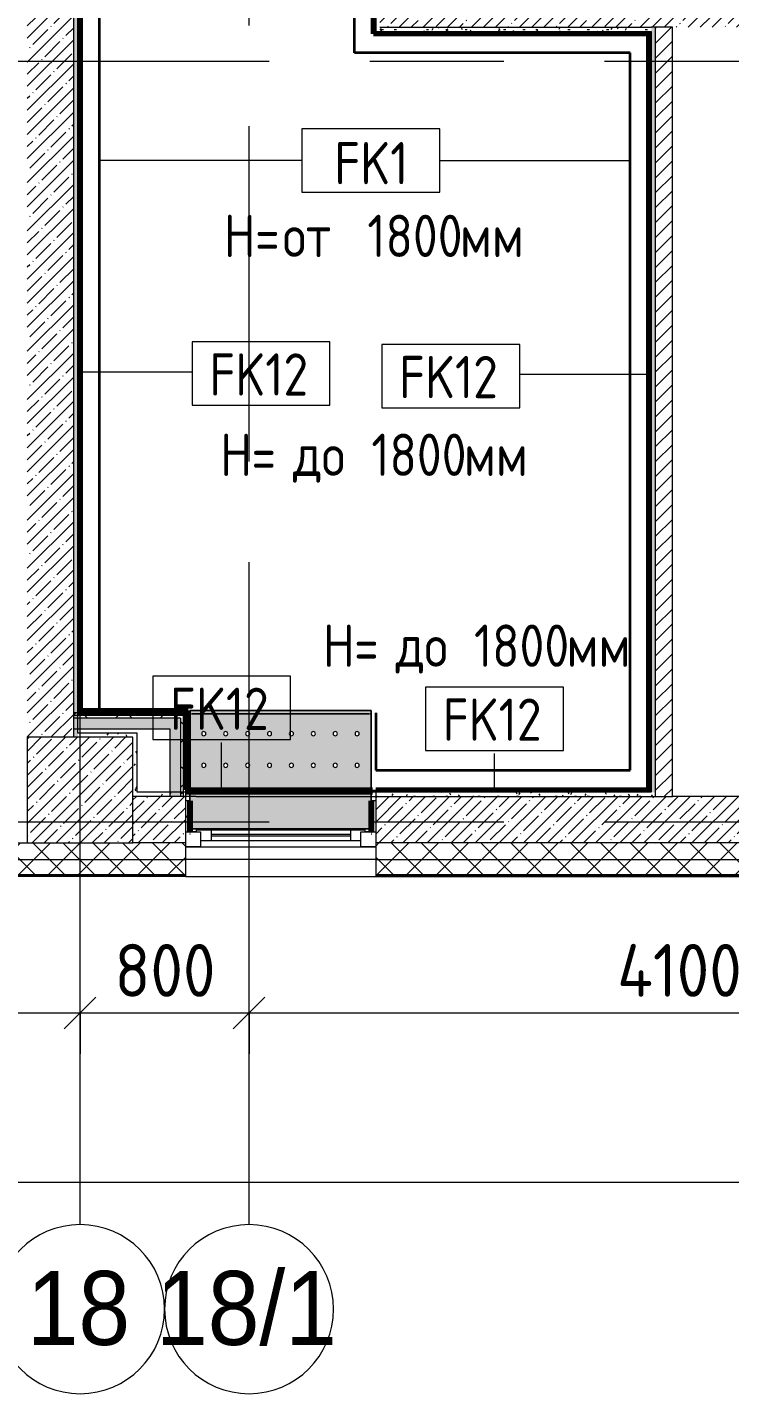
# Model space of a CAD drawing. Header units: millimetres. Extents: x 35157 to 232994, y -8553 to 29000.
# Drawn here: x 65410 to 68736, y -2706 to 3760 of the extents above; entities that cross this region are included whole.
import ezdxf

# ---------------------------------------------------------------- set-up
doc = ezdxf.new("R2010")
doc.units = ezdxf.units.MM
doc.linetypes.add('Осевая', pattern=[3175, 635, -476.25, 1587.5, -476.25])
for name, color, linetype, lineweight in [('A-ANNO-DIMS', 7, 'Continuous', 9), ('A-ANNO-DIMS-100', 7, 'Continuous', 9), ('A-DETL', 7, 'Continuous', 9), ('A-DETL-1', 7, 'Continuous', 35), ('A-GLAZ', 7, 'Continuous', 9), ('A-GLAZ-1', 7, 'Continuous', 13), ('A-WALL', 7, 'Continuous', 9), ('A-WALL-IDEN', 7, 'Continuous', 9), ('I-WALL', 7, 'Continuous', 9), ('S-COLS', 7, 'Continuous', 9), ('Оси', 7, 'Continuous', 9), ('Оси-1', 7, 'Continuous', 20), ('Оси-2', 7, 'Осевая', 9)]:
    doc.layers.add(name, color=color, linetype=linetype, lineweight=lineweight)
for name, color, linetype, lineweight, true_color in [('A-WALL-1', 7, 'Continuous', 9, 0xc0c0c0), ('A-WALL-2', 7, 'Continuous', 9, 0xcbc7bf), ('G-ANNO-TEXT-1', 7, 'Continuous', 9, 0x3c3c3c), ('I-WALL-16', 7, 'Continuous', 70, 0x3f92ba), ('I-WALL-17', 7, 'Continuous', 70, 0x8bb0bc), ('I-WALL-19', 7, 'Continuous', 80, 0xffd2ff), ('I-WALL-3', 7, 'Continuous', 9, 0x3f92ba), ('I-WALL-5', 7, 'Continuous', 9, 0xc0c0c0), ('I-WALL-6', 7, 'Continuous', 9, 0xcbc7bf), ('I-WALL-9', 7, 'Continuous', 80, 0xff80c0), ('S-WALL-ANLY', 7, 'Continuous', 13, 0x008040), ('S-WALL-ANLY-1', 7, 'Continuous', 5, 0x008040), ('Знаки-11', 7, 'Continuous', 9, 0xd5d3cf), ('Знаки-3', 9, 'Continuous', 9, 0x808080), ('Знаки-4', 7, 'Continuous', 9, 0xaba79f)]:
    doc.layers.add(name, color=color, linetype=linetype, lineweight=lineweight, true_color=true_color)
doc.layers.add('Знаки-2', color=7, linetype='Continuous', lineweight=9, transparency=0.5)
doc.styles.add('Arial', font='arial.ttf', dxfattribs={"width": 0.9, "height": 350})
doc.styles.add('GOST Common', font='GOST_Common.ttf', dxfattribs={"width": 0.9, "height": 200})
doc.styles.add('ISOCPEUR', font='isocpeur.ttf', dxfattribs={"width": 0.9, "height": 250})
doc.dimstyles.new('ISO-2_5_0_9К_БОЛЬШОЙ', dxfattribs={"dimscale": 304.8, "dimtxt": 248.995294, "dimasz": 0.492126, "dimexe": 0.393701, "dimexo": 0.984252, "dimgap": 0, "dimtad": 1, "dimdec": 0, "dimrnd": 10, "dimzin": 0, "dimdsep": 46, "dimtxsty": 'ISOCPEUR', "dimblk1": 'OBLIQUE', "dimblk2": 'OBLIQUE', "dimsah": 1, "dimcen": 0.09, "dimdle": 0.393701, "dimazin": 0, "dimtfac": 1, "dimtdec": 4, "dimtix": 1, "dimtmove": 0, "dimatfit": 3, "dimfxl": 1, "dimtvp": 1, "dimtolj": 1, "dimtzin": 0, "dimarcsym": 2})
doc.dimstyles.new('ISO-2_5_0_9К_БОЛЬШОЙ_округление', dxfattribs={"dimscale": 304.8, "dimtxt": 248.995294, "dimasz": 0.492126, "dimexe": 0.393701, "dimexo": 0, "dimgap": 0, "dimtad": 1, "dimdec": 0, "dimrnd": 10, "dimzin": 0, "dimdsep": 46, "dimtxsty": 'ISOCPEUR', "dimblk1": 'OBLIQUE', "dimblk2": 'OBLIQUE', "dimsah": 1, "dimcen": 0.09, "dimdle": 0.393701, "dimazin": 0, "dimtfac": 1, "dimtdec": 4, "dimtix": 1, "dimtmove": 0, "dimatfit": 3, "dimfxl": 1, "dimtvp": 1, "dimtolj": 1, "dimtzin": 0, "dimarcsym": 2})
pattern_1 = [(45, (0, 0), (-57.02463, 57.02463), []), (45, (57.025, 0), (-57.02463, 57.02463), [100.806, -20.161, 3.353, -16.808])]
pattern_2 = [(0, (0, 0), (121.92, 30.48), [10.058, -81.382, 10.058, -81.382, -487.68]), (0, (0, 0), (121.92, 30.48), [-182.88, 10.058, -172.822, 10.058, -81.382, -213.36]), (0, (0, 0), (121.92, 30.48), [-457.2, 10.058, -50.902, 10.058, -142.342]), (120, (45.72, 15.24), (-87.356454, 90.345817), [10.058, -81.382, 10.058, -81.382, -487.68]), (120, (45.72, 15.24), (-87.356454, 90.345817), [-182.88, 10.058, -172.822, 10.058, -81.382, -213.36]), (120, (45.72, 15.24), (-87.356454, 90.345817), [-457.2, 10.058, -50.902, 10.058, -142.342]), (240, (60.96, 76.2), (-34.563546, -120.825817), [10.058, -81.382, 10.058, -81.382, -487.68]), (240, (60.96, 76.2), (-34.563546, -120.825817), [-182.88, 10.058, -172.822, 10.058, -81.382, -213.36]), (240, (60.96, 76.2), (-34.563546, -120.825817), [-457.2, 10.058, -50.902, 10.058, -142.342])]
pattern_3 = [(45, (0, 0), (-106.06602, 106.06602), []), (135, (0, 0), (-106.06602, -106.06602), [])]

# ---------------------------------------------------------------- blocks, each defined once
blk = doc.blocks.new('BSC_Колонна _Прямоугольная - 500х500-V10-План отделки стен 2 этажа в осях 12-23')
at = {"layer": 'S-COLS'}
h = blk.add_hatch(dxfattribs=at)
h.set_pattern_fill('FP_11', color=256, style=0, pattern_type=2)
h.set_pattern_definition([(45, (-65660, -150), (-57.02463, 57.02463), []), (45, (-65602.975, -150), (-57.02463, 57.02463), [100.806, -20.161, 3.353, -16.808])])
h.paths.add_polyline_path([(-250, -250), (250, -250), (250, 250), (-250, 250), (-250, 170.9)])
for p, q in [((250, 250), (-250, 250)), ((-250, 250), (-250, -250)), ((250, -250), (250, 250)), ((-250, -250), (250, -250))]:
    blk.add_line(p, q, dxfattribs=at)
blk = doc.blocks.new('120_Окно_СКБ_1Ст - 120_Окно_СКБ_1Ст 900х2500_h_-22445987-План отделки стен 2 этажа в осях 12-23')
at = {"layer": 'A-GLAZ'}
for p, q in [((450, -57), (-450, -57)), ((-430, -127), (-400, -127)), ((-330, -107), (330, -107)), ((330, -117), (-330, -117)), ((400, -127), (430, -127))]:
    blk.add_line(p, q, dxfattribs=at)
at = {"layer": 'A-GLAZ-1'}
for p, q in [((-450, -127), (-450, -57)), ((-450, -57), (-380, -57)), ((-380, -57), (-380, -127)), ((380, -127), (380, -57)), ((380, -57), (450, -57)), ((450, -57), (450, -127)), ((-380, -127), (-450, -127)), ((-380, -127), (-400, -127)), ((-400, -127), (-400, -137)), ((380, -87), (-380, -87)), ((-380, -87), (-380, -127)), ((-330, -137), (-330, -87)), ((330, -137), (330, -87)), ((380, -127), (380, -87)), ((450, -127), (380, -127)), ((400, -127), (380, -127)), ((400, -137), (400, -127)), ((-400, -137), (400, -137)), ((400, -137), (-400, -137))]:
    blk.add_line(p, q, dxfattribs=at)
blk = doc.blocks.new('Зашивка радиатора_ СУ - Зашивка радиатора  М15-33170478-План отделки стен 2 этажа в осях 12-23')
at = {"layer": 'Знаки-2'}
h = blk.add_hatch(color=256, dxfattribs=at)
h.paths.add_polyline_path([(489, 380.1), (-370, 380.1), (-370, -179.9), (490, -179.9), (489, 379.5)])
h.paths.add_polyline_path([(-95.5, 90.4), (-90.5, 89), (-86.8, 85.4), (-85.5, 80.4), (-86.8, 75.4), (-90.5, 71.7), (-95.5, 70.4), (-100.5, 71.7), (-104.2, 75.4), (-105.5, 80.4), (-104.2, 85.4), (-100.5, 89), (-98.1, 90)])
h.paths.add_polyline_path([(319.5, 90.4), (324.5, 89), (328.2, 85.4), (329.5, 80.4), (328.2, 75.4), (324.5, 71.7), (319.5, 70.4), (314.5, 71.7), (310.8, 75.4), (309.5, 80.4), (310.8, 85.4), (314.5, 89), (316.9, 90)])
h.paths.add_polyline_path([(-199.3, 90.4), (-194.3, 89), (-190.6, 85.4), (-189.3, 80.4), (-190.6, 75.4), (-194.3, 71.7), (-199.3, 70.4), (-204.3, 71.7), (-207.9, 75.4), (-209.3, 80.4), (-207.9, 85.4), (-204.3, 89), (-201.8, 90)])
h.paths.add_polyline_path([(423.2, 90.4), (428.2, 89), (431.9, 85.4), (433.2, 80.4), (431.9, 75.4), (428.2, 71.7), (423.2, 70.4), (418.2, 71.7), (414.6, 75.4), (413.2, 80.4), (414.6, 85.4), (418.2, 89), (420.7, 90)])
h.paths.add_polyline_path([(8.2, 90.4), (13.2, 89), (16.9, 85.4), (18.2, 80.4), (16.9, 75.4), (13.2, 71.7), (8.2, 70.4), (3.2, 71.7), (-0.4, 75.4), (-1.8, 80.4), (-0.4, 85.4), (3.2, 89), (5.7, 90)])
h.paths.add_polyline_path([(215.7, 90.4), (220.7, 89), (224.4, 85.4), (225.7, 80.4), (224.4, 75.4), (220.7, 71.7), (215.7, 70.4), (210.7, 71.7), (207.1, 75.4), (205.7, 80.4), (207.1, 85.4), (210.7, 89), (213.2, 90)])
h.paths.add_polyline_path([(112, 90.4), (117, 89), (120.7, 85.4), (122, 80.4), (120.7, 75.4), (117, 71.7), (112, 70.4), (107, 71.7), (103.3, 75.4), (102, 80.4), (103.3, 85.4), (107, 89), (109.4, 90)])
h.paths.add_polyline_path([(-303, 90.4), (-298, 89), (-294.3, 85.4), (-293, 80.4), (-294.3, 75.4), (-298, 71.7), (-303, 70.4), (-308, 71.7), (-311.7, 75.4), (-313, 80.4), (-311.7, 85.4), (-308, 89), (-305.6, 90)])
h.paths.add_polyline_path([(-199.3, -59.6), (-194.3, -61), (-190.6, -64.6), (-189.3, -69.6), (-190.6, -74.6), (-194.3, -78.3), (-199.3, -79.6), (-204.3, -78.3), (-207.9, -74.6), (-209.3, -69.6), (-207.9, -64.6), (-204.3, -61), (-201.8, -60)])
h.paths.add_polyline_path([(215.7, -59.6), (220.7, -61), (224.4, -64.6), (225.7, -69.6), (224.4, -74.6), (220.7, -78.3), (215.7, -79.6), (210.7, -78.3), (207.1, -74.6), (205.7, -69.6), (207.1, -64.6), (210.7, -61), (213.2, -60)])
h.paths.add_polyline_path([(8.2, -59.6), (13.2, -61), (16.9, -64.6), (18.2, -69.6), (16.9, -74.6), (13.2, -78.3), (8.2, -79.6), (3.2, -78.3), (-0.4, -74.6), (-1.8, -69.6), (-0.4, -64.6), (3.2, -61), (5.7, -60)])
h.paths.add_polyline_path([(112, -59.6), (117, -61), (120.7, -64.6), (122, -69.6), (120.7, -74.6), (117, -78.3), (112, -79.6), (107, -78.3), (103.3, -74.6), (102, -69.6), (103.3, -64.6), (107, -61), (109.4, -60)])
h.paths.add_polyline_path([(-303, -59.6), (-298, -61), (-294.3, -64.6), (-293, -69.6), (-294.3, -74.6), (-298, -78.3), (-303, -79.6), (-308, -78.3), (-311.7, -74.6), (-313, -69.6), (-311.7, -64.6), (-308, -61), (-305.6, -60)])
h.paths.add_polyline_path([(423.2, -59.6), (428.2, -61), (431.9, -64.6), (433.2, -69.6), (431.9, -74.6), (428.2, -78.3), (423.2, -79.6), (418.2, -78.3), (414.6, -74.6), (413.2, -69.6), (414.6, -64.6), (418.2, -61), (420.7, -60)])
h.paths.add_polyline_path([(-95.5, -59.6), (-90.5, -61), (-86.8, -64.6), (-85.5, -69.6), (-86.8, -74.6), (-90.5, -78.3), (-95.5, -79.6), (-100.5, -78.3), (-104.2, -74.6), (-105.5, -69.6), (-104.2, -64.6), (-100.5, -61), (-98.1, -60)])
h.paths.add_polyline_path([(319.5, -59.6), (324.5, -61), (328.2, -64.6), (329.5, -69.6), (328.2, -74.6), (324.5, -78.3), (319.5, -79.6), (314.5, -78.3), (310.8, -74.6), (309.5, -69.6), (310.8, -64.6), (314.5, -61), (316.9, -60)])
at = {"layer": 'Знаки-11'}
for p, q in [((-366.5, -163.9), (-370, -163.9)), ((-370, -179.9), (-370, -163.9)), ((-370, -179.9), (490, -179.9)), ((-361.9, -163.9), (-366.4, -163.9)), ((-343.9, -163.9), (-358.7, -163.9)), ((-326.8, -163.9), (-342.4, -163.9)), ((446.2, -163.9), (-326.2, -163.9)), ((462.5, -163.9), (446.8, -163.9)), ((478.7, -163.9), (463.9, -163.9)), ((486.5, -163.9), (481.9, -163.9)), ((490, -163.9), (486.5, -163.9)), ((490, -179.9), (490, -163.9))]:
    blk.add_line(p, q, dxfattribs=at)
at = {"layer": 'Знаки-3'}
for p, q in [((489, 380.1), (-370, 380.1)), ((-370, 380.1), (-370, -179.9)), ((490, -179.9), (490, 247.6)), ((-370, -179.9), (490, -179.9))]:
    blk.add_line(p, q, dxfattribs=at)
for centre, start, end in [((-303, 80.4), 0, 180), ((-303, 80.4), 180, 0), ((-199.3, 80.4), 0, 180), ((-199.3, 80.4), 180, 0), ((-95.5, 80.4), 0, 180), ((-95.5, 80.4), 180, 360), ((8.2, 80.4), 0, 180), ((8.2, 80.4), 180, 0), ((112, 80.4), 0, 180), ((112, 80.4), 180, 0), ((215.7, 80.4), 0, 180), ((215.7, 80.4), 180, 0), ((319.5, 80.4), 0, 180), ((319.5, 80.4), 180, 0), ((423.2, 80.4), 0, 180), ((423.2, 80.4), 180, 0), ((-303, -69.6), 0, 180), ((-199.3, -69.6), 0, 180), ((-95.5, -69.6), 0, 180), ((8.2, -69.6), 0, 180), ((112, -69.6), 0, 180), ((215.7, -69.6), 0, 180), ((319.5, -69.6), 0, 180), ((423.2, -69.6), 0, 180), ((-303, -69.6), 180, 0), ((-199.3, -69.6), 180, 0), ((-95.5, -69.6), 180, 0), ((8.2, -69.6), 180, 0), ((112, -69.6), 180, 0), ((215.7, -69.6), 180, 0), ((319.5, -69.6), 180, 0), ((423.2, -69.6), 180, 0)]:
    blk.add_arc(centre, 10, start, end, dxfattribs=at)
at = {"layer": 'Знаки-4'}
for p, q in [((-370, -179.9), (-370, 380.1)), ((-370, 380.1), (489, 380.1)), ((490, 247.6), (490, -179.9)), ((-370, -163.9), (-366.5, -163.9)), ((-370, -163.9), (-370, -179.9)), ((490, -179.9), (-370, -179.9)), ((490, -179.9), (-370, -179.9)), ((-366.4, -163.9), (-361.9, -163.9)), ((-358.7, -163.9), (-343.9, -163.9)), ((-342.4, -163.9), (-326.8, -163.9)), ((-326.2, -163.9), (446.2, -163.9)), ((446.8, -163.9), (462.5, -163.9)), ((463.9, -163.9), (478.7, -163.9)), ((481.9, -163.9), (486.5, -163.9)), ((486.5, -163.9), (490, -163.9)), ((490, -179.9), (490, -163.9))]:
    blk.add_line(p, q, dxfattribs=at)
for centre, start, end in [((-303, 80.4), 0, 180), ((-303, 80.4), 180, 360), ((-199.3, 80.4), 0, 180), ((-199.3, 80.4), 180, 0), ((-95.5, 80.4), 0, 180), ((-95.5, 80.4), 180, 360), ((8.2, 80.4), 0, 180), ((8.2, 80.4), 180, 360), ((112, 80.4), 0, 180), ((112, 80.4), 180, 0), ((215.7, 80.4), 0, 180), ((215.7, 80.4), 180, 360), ((319.5, 80.4), 0, 180), ((319.5, 80.4), 180, 360), ((423.2, 80.4), 0, 180), ((423.2, 80.4), 180, 360), ((-303, -69.6), 0, 180), ((-199.3, -69.6), 0, 180), ((-95.5, -69.6), 0, 180), ((8.2, -69.6), 0, 180), ((112, -69.6), 0, 180), ((215.7, -69.6), 0, 180), ((319.5, -69.6), 0, 180), ((423.2, -69.6), 0, 180), ((-303, -69.6), 180, 360), ((-199.3, -69.6), 180, 360), ((-95.5, -69.6), 180, 360), ((8.2, -69.6), 180, 360), ((112, -69.6), 180, 360), ((215.7, -69.6), 180, 360), ((319.5, -69.6), 180, 360), ((423.2, -69.6), 180, 360)]:
    blk.add_arc(centre, 10, start, end, dxfattribs=at)
blk = doc.blocks.new('Ось сетки - D8-29747960-План отделки стен 2 этажа в осях 12-23')
at = {"layer": 'Оси-1'}
for start, end in [(360, 180), (180, 360)]:
    blk.add_arc((0, 0), 4, start, end, dxfattribs=at)
blk = doc.blocks.new('DIMBLOCK23-План отделки стен 2 этажа в осях 12-23')
at = {"layer": 'A-ANNO-DIMS-100'}
for p, q in [((60460, -1098.6), (60460, -784.6)), ((65660, -1098.6), (65660, -784.6)), ((60460, -904.6), (65660, -904.6)), ((60460, -904.6), (60460, -1098.6)), ((65660, -904.6), (65660, -1098.6))]:
    blk.add_line(p, q, dxfattribs=at)
at = {"layer": 'A-ANNO-DIMS-100', "lineweight": 20}
for p, q in [((60460, -904.6), (60535, -829.6)), ((65660, -904.6), (65735, -829.6)), ((60460, -904.6), (60385, -979.6)), ((65660, -904.6), (65585, -979.6))]:
    blk.add_line(p, q, dxfattribs=at)
at = {"layer": 'A-ANNO-DIMS-100', "color": 0, "insert": (62744, -578), "char_height": 250, "width": 758.478, "attachment_point": 1, "line_spacing_factor": 1.149209, "style": 'ISOCPEUR'}
blk.add_mtext('5200', dxfattribs=at)
blk = doc.blocks.new('_Oblique')
at = {"color": 0, "linetype": 'ByBlock', "lineweight": -2}
blk.add_line((-0.5, -0.5), (0.5, 0.5), dxfattribs=at)
blk = doc.blocks.new('DIMBLOCK24-План отделки стен 2 этажа в осях 12-23')
at = {"layer": 'A-ANNO-DIMS-100'}
for p, q in [((65660, -1098.6), (65660, -784.6)), ((66460, -1098.6), (66460, -784.6)), ((65660, -904.6), (66460, -904.6)), ((65660, -904.6), (65660, -1098.6)), ((66460, -904.6), (66460, -1098.6))]:
    blk.add_line(p, q, dxfattribs=at)
at = {"layer": 'A-ANNO-DIMS-100', "lineweight": 20}
for p, q in [((65660, -904.6), (65735, -829.6)), ((66460, -904.6), (66535, -829.6)), ((65660, -904.6), (65585, -979.6)), ((66460, -904.6), (66385, -979.6))]:
    blk.add_line(p, q, dxfattribs=at)
at = {"layer": 'A-ANNO-DIMS-100', "color": 0, "insert": (65823, -578), "char_height": 250, "width": 568.858, "attachment_point": 1, "line_spacing_factor": 1.149209, "style": 'ISOCPEUR'}
blk.add_mtext('800', dxfattribs=at)
blk = doc.blocks.new('DIMBLOCK25-План отделки стен 2 этажа в осях 12-23')
at = {"layer": 'A-ANNO-DIMS-100'}
for p, q in [((66460, -1098.6), (66460, -784.6)), ((70560, -1098.6), (70560, -784.6)), ((66460, -904.6), (70560, -904.6)), ((66460, -904.6), (66460, -1098.6)), ((70560, -904.6), (70560, -1098.6))]:
    blk.add_line(p, q, dxfattribs=at)
at = {"layer": 'A-ANNO-DIMS-100', "lineweight": 20}
for p, q in [((66460, -904.6), (66535, -829.6)), ((70560, -904.6), (70635, -829.6)), ((66460, -904.6), (66385, -979.6)), ((70560, -904.6), (70485, -979.6))]:
    blk.add_line(p, q, dxfattribs=at)
at = {"layer": 'A-ANNO-DIMS-100', "color": 0, "insert": (68203.5, -578), "char_height": 250, "width": 735.494, "attachment_point": 1, "line_spacing_factor": 1.149209, "style": 'ISOCPEUR'}
blk.add_mtext('4100', dxfattribs=at)
blk = doc.blocks.new('М_стена_0001 - Типоразмер_без рамки-25382661-План отделки стен 2 этажа в осях 12-23')
at = {"layer": 'A-WALL-IDEN'}
for p, q in [((3.258, 1.523), (-3.273, 1.523)), ((-3.273, 1.523), (-3.273, -1.477)), ((3.258, -1.477), (3.258, 1.523)), ((-3.273, -1.477), (3.258, -1.477))]:
    blk.add_line(p, q, dxfattribs=at)
blk = doc.blocks.new('DIMBLOCK35-План отделки стен 2 этажа в осях 12-23')
at = {"layer": 'A-ANNO-DIMS-100'}
for p, q in [((38310, -1598.6), (38310, -1824.6)), ((38310, -1704.6), (38310, -1598.6)), ((84560, -1598.6), (84560, -1824.6)), ((84560, -1704.6), (84560, -1598.6)), ((38190, -1704.6), (84680, -1704.6))]:
    blk.add_line(p, q, dxfattribs=at)
at = {"layer": 'A-ANNO-DIMS-100', "lineweight": 20}
for p, q in [((38310, -1704.6), (38385, -1629.6)), ((84560, -1704.6), (84635, -1629.6)), ((38310, -1704.6), (38235, -1779.6)), ((84560, -1704.6), (84485, -1779.6))]:
    blk.add_line(p, q, dxfattribs=at)
at = {"layer": 'A-ANNO-DIMS-100', "color": 0, "insert": (61028, -1378), "char_height": 250, "width": 976.828, "attachment_point": 1, "line_spacing_factor": 1.149209, "style": 'ISOCPEUR'}
blk.add_mtext('46250', dxfattribs=at)
blk = doc.blocks.new('М_стена_0001 - Типоразмер-25382663-План отделки стен 2 этажа в осях 12-23')
at = {"layer": 'A-WALL-IDEN'}
for p, q in [((3.258, 1.523), (-3.273, 1.523)), ((-3.273, 1.523), (-3.273, -1.477)), ((3.258, -1.477), (3.258, 1.523)), ((-3.273, -1.477), (3.258, -1.477))]:
    blk.add_line(p, q, dxfattribs=at)

msp = doc.modelspace()

# ---------------------------------------------------------------- hatches: boundary and pattern name
at = {"layer": 'A-WALL'}
h = msp.add_hatch(dxfattribs=at)
h.set_pattern_fill('FP_16', color=256, style=0, pattern_type=2)
h.set_pattern_definition([(45, (0, 0), (-70.71068, 70.71068), []), (135, (0, 0), (-70.71068, -70.71068), [])])
h.paths.add_polyline_path([(65982.4, -250), (66160, -250), (66160, -100), (65160, -100), (65160, -250), (65910, -250)])
h.paths.add_polyline_path([(75700, -250), (75700, -100), (71560, -100), (71560, -250), (74234.2, -250)])
h.paths.add_polyline_path([(53310, -250), (53310, -100), (51910, -100), (51910, -250), (53229.5, -250)])
h.paths.add_polyline_path([(44936.3, -250), (45310, -250), (45310, -100), (44936.3, -100), (44936.3, -146.3)])
h.paths.add_polyline_path([(67060, -250), (70660, -250), (70660, -100), (67060, -100), (67060, -146.3)])
h.paths.add_polyline_path([(60910, -250), (62060, -250), (62060, -100), (60910, -100), (60910, -146.3)])
h.paths.add_polyline_path([(58810, -250), (58810, -100), (58060, -100), (58060, -250), (58480.7, -250)])
h.paths.add_polyline_path([(43477.4, -250), (44036.3, -250), (44036.3, -100), (42660, -100), (42660, -250), (42727.2, -250)])
h.paths.add_polyline_path([(38976.4, -250), (39560, -250), (39560, -100), (38742.7, -100), (38742.7, -250)])
h.paths.add_polyline_path([(48728.6, -250), (48810, -250), (48810, -100), (47410, -100), (47410, -250), (47978.4, -250)])
h.paths.add_polyline_path([(57160, -250), (57160, -100), (56410, -100), (56410, -250), (56980.4, -250)])
h.paths.add_polyline_path([(38242.7, -250), (38242.7, -100), (38226.2, -100), (38226.2, -250)])
at = {"layer": 'I-WALL'}
h = msp.add_hatch(dxfattribs=at)
h.set_pattern_fill('FP_18', color=256, style=0, pattern_type=2)
h.set_pattern_definition(pattern_1)
h.paths.add_polyline_path([(65620.5, 400), (65630, 400), (65630, 7400), (65410, 7400), (65410, 400)])
h = msp.add_hatch(dxfattribs=at)
h.set_pattern_fill('FP_63', color=256, style=0, pattern_type=2)
h.set_pattern_definition(pattern_2)
h.paths.add_polyline_path([(65650, 400), (65650, 7400), (65630, 7400), (65630, 400)])
h = msp.add_hatch(dxfattribs=at)
h.set_pattern_fill('FP_18', color=256, style=0, pattern_type=2)
h.set_pattern_definition(pattern_1)
h.paths.add_polyline_path([(70440, 3760), (70440, 3980), (67080, 3980), (67080, 3760), (69145, 3760)])
h = msp.add_hatch(dxfattribs=at)
h.set_pattern_fill('FP_63', color=256, style=0, pattern_type=2)
h.set_pattern_definition(pattern_2)
h.paths.add_polyline_path([(68232.9, 3740), (68365, 3740), (68365, 3760), (67060, 3760), (67060, 3740)])
h = msp.add_hatch(dxfattribs=at)
h.set_pattern_fill('FP_63', color=256, style=0, pattern_type=2)
h.set_pattern_definition(pattern_2)
h.paths.add_polyline_path([(68385, 140), (68385, 3760), (68365, 3760), (68365, 140)])
h = msp.add_hatch(dxfattribs=at)
h.set_pattern_fill('FP_22', color=256, style=0, pattern_type=2)
h.set_pattern_definition([(45, (0, 0), (-35.35534, 35.35534), [])])
h.paths.add_polyline_path([(68385, 120), (68465, 120), (68465, 3760), (68385, 3760), (68385, 140)])
h = msp.add_hatch(dxfattribs=at)
h.set_pattern_fill('FP_64', color=256, style=0, pattern_type=2)
h.set_pattern_definition(pattern_3)
h.paths.add_polyline_path([(66160, 503), (66160, 515.5), (65630, 515.5), (65630, 503), (66147.5, 503)])
h = msp.add_hatch(dxfattribs=at)
h.set_pattern_fill('FP_64', color=256, style=0, pattern_type=2)
h.set_pattern_definition(pattern_3)
h.paths.add_polyline_path([(65630, 490.5), (66147.5, 490.5), (66147.5, 503), (65630, 503)])
for points in [[(66135, 440.5), (66135, 490.5), (65630, 490.5), (65630, 440.5), (66085, 440.5)], [(66085, 120), (66135, 120), (66135, 440.5), (66085, 440.5), (66085, 320.9)]]:
    msp.add_hatch(color=256, dxfattribs=at).paths.add_polyline_path(points)
h = msp.add_hatch(dxfattribs=at)
h.set_pattern_fill('FP_64', color=256, style=0, pattern_type=2)
h.set_pattern_definition(pattern_3)
h.paths.add_polyline_path([(66147.5, 120), (66147.5, 490.5), (66135, 490.5), (66135, 120)])
h = msp.add_hatch(dxfattribs=at)
h.set_pattern_fill('FP_64', color=256, style=0, pattern_type=2)
h.set_pattern_definition(pattern_3)
h.paths.add_polyline_path([(66160, 120), (66160, 503), (66147.5, 503), (66147.5, 120)])
h = msp.add_hatch(dxfattribs=at)
h.set_pattern_fill('FP_63', color=256, style=0, pattern_type=2)
h.set_pattern_definition(pattern_2)
h.paths.add_polyline_path([(65930, 400), (65930, 420), (65650, 420), (65650, 400), (65910, 400)])
h = msp.add_hatch(dxfattribs=at)
h.set_pattern_fill('FP_63', color=256, style=0, pattern_type=2)
h.set_pattern_definition(pattern_2)
h.paths.add_polyline_path([(65930, 120), (65930, 400), (65910, 400), (65910, 120)])
h = msp.add_hatch(dxfattribs=at)
h.set_pattern_fill('FP_63', color=256, style=0, pattern_type=2)
h.set_pattern_definition(pattern_2)
h.paths.add_polyline_path([(67107.6, 120), (68385, 120), (68385, 140), (67060, 140), (67060, 120)])
h.paths.add_polyline_path([(65930, 120), (66160, 120), (66160, 140), (65930, 140)])
h = msp.add_hatch(dxfattribs=at)
h.set_pattern_fill('FP_18', color=256, style=0, pattern_type=2)
h.set_pattern_definition(pattern_1)
h.paths.add_polyline_path([(65910, -100), (66160, -100), (66160, 120), (65910, 120)])
h.paths.add_polyline_path([(71860, -100), (71860, 120), (71560, 120), (71560, -100), (71608.6, -100)])
h.paths.add_polyline_path([(67060, -100), (70660, -100), (70660, 120), (67060, 120), (67060, 87.3)])
h = msp.add_hatch(dxfattribs=at)
h.set_pattern_fill('FP_63', color=256, style=0, pattern_type=2)
h.set_pattern_definition(pattern_2)
h.paths.add_polyline_path([(66160, -48), (66180, -48), (66180, 100), (66160, 100), (66160, 87.3)])
h = msp.add_hatch(dxfattribs=at)
h.set_pattern_fill('FP_63', color=256, style=0, pattern_type=2)
h.set_pattern_definition(pattern_2)
h.paths.add_polyline_path([(67040, -48), (67060, -48), (67060, 100), (67040, 100), (67040, 87.3)])
at = {"layer": 'I-WALL-3'}
for points in [[(67060, 3740), (67060, 7649), (67049, 7649), (67049, 3740), (67058.2, 3740)], [(68354, 3729), (68354, 3740), (67049, 3740), (67049, 3729), (68232.9, 3729)], [(68365, 151), (68365, 3740), (68354, 3740), (68354, 151)], [(66160, 516.5), (66160, 527.5), (65650, 527.5), (65650, 516.5), (65982.4, 516.5)], [(66169.9, 151), (66171, 151), (66169.9, 527.5), (66160, 527.5), (66160, 151)], [(66660.8, 140), (67039, 140), (67039, 151), (66179, 151), (66179, 140), (66545, 140)], [(68232.9, 140), (68365, 140), (68365, 151), (67060, 151), (67060, 140), (67482.7, 140)]]:
    msp.add_hatch(color=256, dxfattribs=at).paths.add_polyline_path(points)
h = msp.add_hatch(color=256, dxfattribs=at)
h.paths.add_polyline_path([(65661, 515.5), (65661, 516.5), (65650, 515.5)])
h.paths.add_polyline_path([(65650, 527.5), (65661, 527.5), (65661, 7369), (65650, 7369), (65650, 1255.3)])
h = msp.add_hatch(color=256, dxfattribs=at)
h.paths.add_polyline_path([(66169.9, 140), (66179, 140), (66179, 151), (66160, 151), (66160, 140)])
h.paths.add_polyline_path([(67045, 140), (67045, 151), (67039, 151), (67039, 140)])

# ---------------------------------------------------------------- linework, layer by layer
at = {"layer": 'A-DETL'}
for p, q in [((67363.1, 3280), (66710, 3280)), ((66710, 3280), (66710, 2980)), ((67363.1, 2980), (67363.1, 3280)), ((66710, 3130), (65750, 3130)), ((66710, 3130), (65750, 3130)), ((67363.1, 3130), (68265, 3130)), ((66710, 2980), (67363.1, 2980))]:
    msp.add_line(p, q, dxfattribs=at)
at = {"layer": 'A-DETL-1'}
for p, q in [((66960, 3640), (66960, 7560)), ((65750, 7280), (65750, 526.5)), ((68265, 3640), (66960, 3640)), ((68265, 3640), (66960, 3640)), ((68265, 245), (68265, 3640)), ((67060, 515.5), (67060, 245)), ((67060, 245), (68265, 245))]:
    msp.add_line(p, q, dxfattribs=at)
at = {"layer": 'A-WALL'}
for p, q in [((68465, 3760), (68365, 3760)), ((68385, 120), (68385, 3760)), ((66147.5, 503), (65630, 503)), ((66135, 490.5), (65630, 490.5)), ((66135, 490.5), (66135, 120)), ((66147.5, 503), (66147.5, 120)), ((67060, 120), (68465, 120)), ((66160, -100), (65910, -100)), ((70660, -100), (67060, -100)), ((65160, -250), (66160, -250)), ((65160, -253), (66160, -253)), ((67060, -250), (70660, -250)), ((67060, -253), (70660, -253))]:
    msp.add_line(p, q, dxfattribs=at)
at = {"layer": 'A-WALL-1'}
for p, q in [((66160, -258), (66160, -100)), ((67060, -100), (67060, -258)), ((66160, -258), (58060, -258)), ((66160, -258), (75858, -258))]:
    msp.add_line(p, q, dxfattribs=at)
at = {"layer": 'A-WALL-2'}
msp.add_line((62060, -100), (65410, -100), dxfattribs=at)
at = {"layer": 'A-WALL-IDEN'}
for p, q in [((65655.5, 2129.4), (66190, 2129.4)), ((68359.5, 2117.3), (67741.7, 2117.3)), ((66330.2, 145.5), (66330.2, 375.3)), ((67622, 145.5), (67622, 324.1))]:
    msp.add_line(p, q, dxfattribs=at)
at = {"layer": 'I-WALL-16'}
for p, q in [((67049, 3729), (67049, 7649)), ((65661, 7369), (65661, 527.5)), ((68354, 3729), (67049, 3729)), ((68354, 151), (68354, 3740)), ((65650, 527.5), (66171, 527.5)), ((66171, 527.5), (66171, 151)), ((66160, 516.5), (65650, 516.5)), ((67045, 151), (67045, 140)), ((67060, 151), (68365, 151)), ((67060, 151), (67060, 140))]:
    msp.add_line(p, q, dxfattribs=at)
at = {"layer": 'I-WALL-17'}
for p, q in [((66160, 151), (66213.7, 151)), ((66211.7, 140), (66160, 140)), ((67004.9, 140), (66213, 140)), ((66215.2, 151), (67002.7, 151)), ((67004.1, 151), (67045, 151)), ((67045, 140), (67006.2, 140))]:
    msp.add_line(p, q, dxfattribs=at)
at = {"layer": 'I-WALL-19'}
for p, q in [((66181, 100), (66180, 100)), ((66180, 100), (66180, -48)), ((66181, -48), (66181, 100)), ((67040, 100), (67039, 100)), ((67039, 100), (67039, -48)), ((67040, -48), (67040, 100)), ((66180, -48), (66181, -48)), ((67039, -48), (67040, -48))]:
    msp.add_line(p, q, dxfattribs=at)
at = {"layer": 'I-WALL-5'}
for p, q in [((67060, 7660), (67060, 3740)), ((65630, 400), (65630, 7400)), ((65650, 420), (65650, 7380)), ((67080, 3760), (68365, 3760)), ((68465, 120), (68465, 3760)), ((67060, 3740), (68365, 3740)), ((68365, 3740), (68365, 140)), ((66160, 515.5), (65630, 515.5)), ((66160, 120), (66160, 515.5)), ((65630, 440.5), (66085, 440.5)), ((65930, 420), (65650, 420)), ((65930, 140), (65930, 420)), ((66085, 440.5), (66085, 120)), ((66160, 140), (65930, 140)), ((66160, -100), (66160, 140)), ((68365, 140), (67045, 140)), ((67060, 140), (67060, -100)), ((66207.9, 120), (65910, 120)), ((66180, 100), (66160, 100)), ((67060, 100), (67040, 100)), ((69065, 120), (68465, 120)), ((66160, -48), (66180, -48)), ((67040, -48), (67060, -48))]:
    msp.add_line(p, q, dxfattribs=at)
at = {"layer": 'I-WALL-6'}
for p, q in [((66210.1, 120), (67007.8, 120)), ((67010, 120), (67060, 120))]:
    msp.add_line(p, q, dxfattribs=at)
at = {"layer": 'I-WALL-9'}
for p, q in [((66160, 515.5), (66160, 151)), ((66161, 515.5), (66160, 515.5)), ((66161, 151), (66161, 515.5)), ((66160, 151), (66161, 151))]:
    msp.add_line(p, q, dxfattribs=at)
at = {"layer": 'S-WALL-ANLY'}
msp.add_line((67060, -179), (66160, -179), dxfattribs=at)
at = {"layer": 'S-WALL-ANLY-1'}
for p, q in [((65160, -179), (66160, -179)), ((67060, -179), (70660, -179))]:
    msp.add_line(p, q, dxfattribs=at)
at = {"layer": 'Оси'}
for p, q in [((65660, -1906.3), (65660, 593.7)), ((66460, -1906.3), (66460, 593.7))]:
    msp.add_line(p, q, dxfattribs=at)
at = {"layer": 'Оси-2'}
for p, q in [((65660, 593.7), (65660, 24898.1)), ((66460, 593.7), (66460, 24898.1)), ((38456.8, 3600), (82200, 3600)), ((38456.8, 0), (82200, 0))]:
    msp.add_line(p, q, dxfattribs=at)

# ---------------------------------------------------------------- block references
at = {"layer": 'A-GLAZ', "rotation": 180}
msp.add_blockref('120_Окно_СКБ_1Ст - 120_Окно_СКБ_1Ст 900х2500_h_-22445987-План отделки стен 2 этажа в осях 12-23', (66610, -175), dxfattribs=at)
at = {"layer": 'A-WALL-IDEN', "xscale": 99.99999999999993, "yscale": 99.99999999999993, "zscale": 99.99999999999993}
for name, p in [('М_стена_0001 - Типоразмер_без рамки-25382661-План отделки стен 2 этажа в осях 12-23', (66517.4, 2118.9)), ('М_стена_0001 - Типоразмер_без рамки-25382661-План отделки стен 2 этажа в осях 12-23', (67415.9, 2106.8)), ('М_стена_0001 - Типоразмер-25382663-План отделки стен 2 этажа в осях 12-23', (66331, 536.9)), ('М_стена_0001 - Типоразмер_без рамки-25382661-План отделки стен 2 этажа в осях 12-23', (67622.8, 485.6))]:
    msp.add_blockref(name, p, dxfattribs=at)
at = {"layer": 'S-COLS'}
msp.add_blockref('BSC_Колонна _Прямоугольная - 500х500-V10-План отделки стен 2 этажа в осях 12-23', (65660, 150), dxfattribs=at)
at = {"layer": 'Знаки-4', "rotation": 180}
msp.add_blockref('Зашивка радиатора_ СУ - Зашивка радиатора  М15-33170478-План отделки стен 2 этажа в осях 12-23', (66669, 347.6), dxfattribs=at)
at = {"layer": 'Оси-1', "xscale": 99.99999999999993, "yscale": 99.99999999999993, "zscale": 99.99999999999993}
for p in [(65660, -2306.3), (66460, -2306.3)]:
    msp.add_blockref('Ось сетки - D8-29747960-План отделки стен 2 этажа в осях 12-23', p, dxfattribs=at)

# ---------------------------------------------------------------- texts
at = {"layer": 'A-WALL-IDEN', "char_height": 200, "width": 606.076, "attachment_point": 1, "style": 'GOST Common'}
for insert in [(66271.9, 2216.9), (67170.4, 2204.8), (66085.5, 634.9), (67377.3, 583.7)]:
    msp.add_mtext('FK12', dxfattribs=dict(at, insert=insert))
at = {"layer": 'G-ANNO-TEXT-1', "char_height": 200, "attachment_point": 1, "style": 'GOST Common'}
for s, insert, width in [('FK1', (66863.6, 3217.1), 447.342), ('\\fGOST Common|b0|i0|c204|p34|;\\W.9;Н', (66339.7, 2873.1), 180.38), (' 1800', (66911.2, 2873.1), 663.797), ('\\fGOST Common|b0|i0|c204|p34|;\\W.9;=', (66488.6, 2873.1), 158.734), ('от', (66619.5, 2873.1), 353.544), ('мм', (67458.9, 2873.1), 360.759), ('\\fGOST Common|b0|i0|c204|p34|;\\W.9;Н', (66322.8, 1837.1), 180.38), (' 1800', (66930, 1837.1), 663.797), ('= ', (66471.6, 1837.1), 238.101), ('до', (66668, 1837.1), 317.468), ('мм', (67477.7, 1837.1), 360.759), ('\\fGOST Common|b0|i0|c204|p34|;\\W.9;Н', (66808.9, 933.6), 180.38), (' 1800', (67416.1, 933.6), 663.797), ('= ', (66957.7, 933.6), 238.101), ('до', (67154.2, 933.6), 317.468), ('мм', (67963.8, 933.6), 360.759)]:
    msp.add_mtext(s, dxfattribs=dict(at, insert=insert, width=width))
at = {"layer": 'Оси', "char_height": 350, "attachment_point": 1, "style": 'Arial'}
for s, insert, width in [('18', (65407.4, -2125.6), 606.076), ('18/1', (66019.7, -2125.6), 1060.633)]:
    msp.add_mtext(s, dxfattribs=dict(at, insert=insert, width=width))

# ---------------------------------------------------------------- dimensions: what is measured, and where the dimension line sits
at = {"layer": 'A-ANNO-DIMS'}
for base, p1, p2, dimstyle, override, picture, middle in [((65660, -904.6), (60460, -798.6), (65660, -798.6), 'ISO-2_5_0_9К_БОЛЬШОЙ', {"dimpost": '<>', "dimfxl": 5200}, 'DIMBLOCK23-План отделки стен 2 этажа в осях 12-23', (63060, -779.6)), ((66460, -904.6), (65660, -798.6), (66460, -798.6), 'ISO-2_5_0_9К_БОЛЬШОЙ', {"dimpost": '<>', "dimfxl": 800}, 'DIMBLOCK24-План отделки стен 2 этажа в осях 12-23', (66060, -779.6)), ((70560, -904.6), (66460, -798.6), (70560, -798.6), 'ISO-2_5_0_9К_БОЛЬШОЙ', {"dimpost": '<>', "dimfxl": 4100}, 'DIMBLOCK25-План отделки стен 2 этажа в осях 12-23', (68510, -779.6)), ((84560, -1704.6), (38310, -1598.6), (84560, -1598.6), 'ISO-2_5_0_9К_БОЛЬШОЙ_округление', {"dimpost": '<>', "dimfxl": 46250}, 'DIMBLOCK35-План отделки стен 2 этажа в осях 12-23', (61435, -1579.6))]:
    dim = msp.add_linear_dim(base=base, p1=p1, p2=p2, dimstyle=dimstyle, override=override, dxfattribs=at)
    dim.commit()
    dim.dimension.update_dxf_attribs({"geometry": picture, "text_midpoint": middle})

doc.saveas('drawing.dxf')
